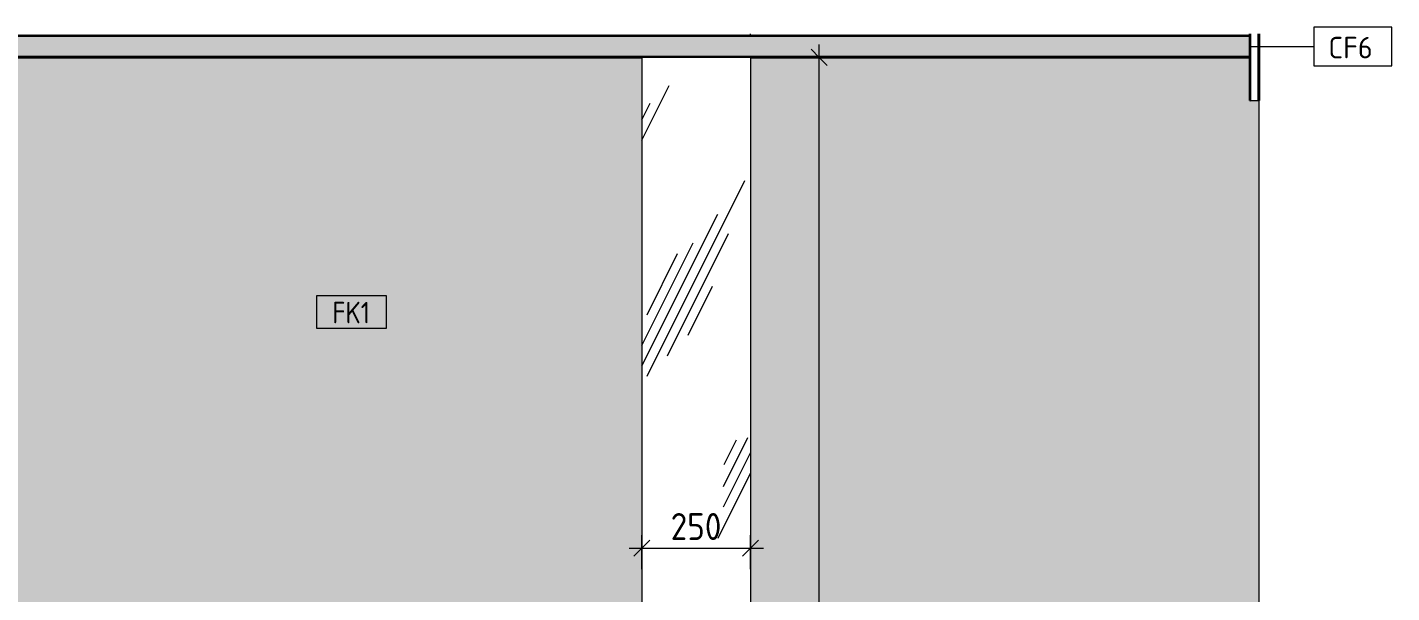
# Model space of a CAD drawing. Header units: millimetres. Extents: x 855 to 103073, y -1987 to 27400.
# Drawn here: x 80275 to 83445, y 2157 to 3470 of the extents above; entities that cross this region are included whole.
import ezdxf

# ---------------------------------------------------------------- set-up
doc = ezdxf.new("R2010")
doc.units = ezdxf.units.MM
for name, color, linetype, lineweight in [('A-ANNO-DIMS', 7, 'Continuous', 9), ('A-ANNO-DIMS-25', 7, 'Continuous', 9), ('A-CLNG-IDEN', 7, 'Continuous', 9), ('A-DETL', 7, 'Continuous', 9), ('A-WALL-IDEN', 7, 'Continuous', 9), ('A-WALL-PATT', 7, 'Continuous', 9), ('I-WALL', 7, 'Continuous', 9)]:
    doc.layers.add(name, color=color, linetype=linetype, lineweight=lineweight)
for name, color, linetype, lineweight, true_color in [('A-CLNG-1', 7, 'Continuous', 9, 0x787878), ('A-CLNG-FNSH-1', 7, 'Continuous', 30, 0x3c3c3c), ('A-DETL-GENF-3', 9, 'Continuous', 9, 0x808080), ('A-WALL-5', 7, 'Continuous', 40, 0x3c3c3c), ('A-WALL-FNSH-1', 7, 'Continuous', 30, 0x3c3c3c)]:
    doc.layers.add(name, color=color, linetype=linetype, lineweight=lineweight, true_color=true_color)
doc.styles.add('GOST Common_4', font='GOST_Common.ttf', dxfattribs={"height": 50})
doc.styles.add('GOST Common_5', font='GOST_Common.ttf', dxfattribs={"width": 0.9, "height": 50})
doc.styles.add('ISOCPEUR_1', font='isocpeur.ttf', dxfattribs={"width": 0.9, "height": 62.5})
doc.dimstyles.new('ISO-2_5_0_9К_БОЛЬШОЙ', dxfattribs={"dimscale": 304.8, "dimtxt": 62.248823, "dimasz": 0.123031, "dimexe": 0.098425, "dimexo": 0.246063, "dimgap": 0, "dimtad": 1, "dimdec": 0, "dimrnd": 10, "dimzin": 0, "dimdsep": 46, "dimtxsty": 'ISOCPEUR_1', "dimblk1": 'OBLIQUE', "dimblk2": 'OBLIQUE', "dimsah": 1, "dimcen": 0.09, "dimdle": 0.098425, "dimazin": 0, "dimtfac": 1, "dimtdec": 4, "dimtix": 1, "dimtmove": 0, "dimatfit": 3, "dimfxl": 1, "dimtvp": 1, "dimtolj": 1, "dimtzin": 0, "dimarcsym": 2})

# ---------------------------------------------------------------- blocks, each defined once
blk = doc.blocks.new('М_потолков - Марка_ Имя типа-25382930-Развертка 1_02-5')
at = {"layer": 'A-CLNG-IDEN'}
for p, q in [((199, 3469.7), (17.8, 3469.7)), ((17.8, 3469.7), (17.8, 3380.3)), ((199, 3380.3), (199, 3469.7)), ((17.8, 3380.3), (199, 3380.3))]:
    blk.add_line(p, q, dxfattribs=at)
blk = doc.blocks.new('М_стена_0001 - Типоразмер_без рамки-25382661-Развертка 1_02-5')
at = {"layer": 'A-WALL-IDEN'}
for p, q in [((-12114, 3266.4), (-12277.2, 3266.4)), ((-12277.2, 3266.4), (-12277.2, 3191.4)), ((-12114, 3191.4), (-12114, 3266.4)), ((-12277.2, 3191.4), (-12114, 3191.4))]:
    blk.add_line(p, q, dxfattribs=at)
blk = doc.blocks.new('DIMBLOCK96-Развертка 1_02-5')
at = {"layer": 'A-ANNO-DIMS-25'}
for p, q in [((81703.2, 2211.8), (81703.2, 2290.2)), ((81955.4, 2211.8), (81955.4, 2290.2)), ((81673.2, 2260.2), (81985.4, 2260.2)), ((81703.2, 2260.2), (81703.2, 2211.8)), ((81955.4, 2260.2), (81955.4, 2211.8))]:
    blk.add_line(p, q, dxfattribs=at)
at = {"layer": 'A-ANNO-DIMS-25', "lineweight": 20}
for p, q in [((81703.2, 2260.2), (81684.4, 2241.5)), ((81703.2, 2260.2), (81721.9, 2279)), ((81955.4, 2260.2), (81936.7, 2241.5)), ((81955.4, 2260.2), (81974.2, 2279))]:
    blk.add_line(p, q, dxfattribs=at)
at = {"layer": 'A-ANNO-DIMS-25', "color": 0, "insert": (81770, 2341.9), "char_height": 62.5, "width": 142.215, "attachment_point": 1, "line_spacing_factor": 1.149209, "style": 'ISOCPEUR_1'}
blk.add_mtext('250', dxfattribs=at)
blk = doc.blocks.new('_Oblique')
at = {"color": 0, "linetype": 'ByBlock', "lineweight": -2}
blk.add_line((-0.5, -0.5), (0.5, 0.5), dxfattribs=at)
blk = doc.blocks.new('DIMBLOCK97-Развертка 1_02-5')
at = {"layer": 'A-ANNO-DIMS-25'}
for p, q in [((82115, 70), (82115, 3430)), ((82163.5, 3400), (82085, 3400)), ((82115, 3400), (82163.5, 3400)), ((82031.4, 100), (82145, 100)), ((82115, 100), (82031.4, 100))]:
    blk.add_line(p, q, dxfattribs=at)
at = {"layer": 'A-ANNO-DIMS-25', "lineweight": 20}
for p, q in [((82115, 3400), (82096.3, 3418.8)), ((82115, 3400), (82133.8, 3381.2)), ((82115, 100), (82096.3, 118.7)), ((82115, 100), (82133.8, 81.2))]:
    blk.add_line(p, q, dxfattribs=at)
at = {"layer": 'A-ANNO-DIMS-25', "color": 0, "insert": (82033.4, 1671), "char_height": 62.5, "width": 189.619, "attachment_point": 1, "rotation": 90, "line_spacing_factor": 1.149209, "style": 'ISOCPEUR_1'}
blk.add_mtext('3300', dxfattribs=at)

msp = doc.modelspace()

# ---------------------------------------------------------------- hatches: boundary and pattern name
at = {"layer": 'A-CLNG-1'}
msp.add_hatch(color=256, dxfattribs=at).paths.add_polyline_path([(82515.2, 3400), (83116.4, 3400), (83116.4, 3450), (63256.4, 3450), (63256.4, 3400), (82230.6, 3400)])
at = {"layer": 'A-DETL-GENF-3'}
h = msp.add_hatch(dxfattribs=at)
h.set_pattern_fill('FP_53', color=256, style=0, pattern_type=2)
h.set_pattern_definition([(63.435, (83309.9, 31.75), (-255.58, 766.75), [317.5, -190.5, 317.5, -190.5, -403.9]), (63.435, (83309.9, 31.75), (-255.58, 766.75), [-1016, 127, -276.9]), (63.435, (83294.03, 47.6), (-255.58, 766.75), [254, -317.5, 190.5, -190.5, -467.4]), (63.435, (83294.03, 47.6), (-255.58, 766.75), [-952.5, 222.25, -245.15]), (63.435, (83294.03, 95.25), (-255.58, 766.75), [190.5, -381, 127, -190.5, -530.9]), (63.435, (83294.03, 95.25), (-255.58, 766.75), [-889, 285.75, -245.15]), (63.435, (83341.66, 47.6), (-255.58, 766.75), [190.5, -381, 158.75, -6404.65]), (63.435, (83389.3, 95.25), (-255.58, 766.75), [95.25, -476.25, 63.5, -6499.9]), (63.435, (83309.9, 174.6), (-255.58, 766.75), [63.5, -476.25, 63.5, -254, -562.65]), (63.435, (83309.9, 174.6), (-255.58, 766.75), [-857.25, 158.75, -403.9]), (63.435, (83595.66, 127), (-255.58, 766.75), [317.5, -476.25, 381, -251.5]), (63.435, (83595.66, 79.4), (-255.58, 766.75), [444.5, -317.5, 476.25, -188]), (63.435, (83627.4, 95.25), (-255.58, 766.75), [508, -254, 381, -276.9]), (63.435, (83675.03, 142.9), (-255.58, 766.75), [317.5, -444.5, 254, -403.9]), (63.435, (83627.4, 238.1), (-255.58, 766.75), [158.75, -635, 190.5, -435.65]), (63.435, (83722.66, 190.5), (-255.58, 766.75), [127, -635, 127, -530.9])])
h.paths.add_polyline_path([(81860.6, 100), (81956.4, 100), (81956.4, 3400), (81703.2, 3400), (81703.2, 100)])
at = {"layer": 'A-WALL-PATT'}
h = msp.add_hatch(color=256, dxfattribs=at)
h.paths.add_polyline_path([(81703.2, 0), (81703.2, 3400), (80234.4, 3400), (80234.4, 100), (80253.2, 100), (80253.2, 0), (80278.2, 0), (80278.2, 2099.9), (81678.2, 2099.9), (81678.4, 0)])
h.paths.add_polyline_path([(79516.4, 100), (79534.4, 100), (79534.4, 3400), (79516.4, 3400), (79516.4, 215.4)])
h.paths.add_polyline_path([(79516.4, 3450), (81955.4, 3450), (81955.4, 3454.2), (79516.4, 3454.2)])
for points in [[(81956.4, 3450), (81956.4, 3454.2), (81955.4, 3454.2), (81955.4, 3450)], [(83116.4, 800), (83136.4, 800), (83136.4, 3300), (83116.4, 3300), (83116.4, 857.4)]]:
    msp.add_hatch(color=256, dxfattribs=at).paths.add_polyline_path(points)
h = msp.add_hatch(color=256, dxfattribs=at)
h.paths.add_polyline_path([(83115.4, 0), (83115.4, 725), (82776.4, 725), (82776.4, 0), (82981.1, 0)])
h.paths.add_polyline_path([(82686.4, 100), (82700.4, 100), (82700.4, 800), (83116.4, 800), (83116.4, 3300), (83115.4, 3300), (83115.4, 3400), (81956.4, 3400), (81956.4, 100), (82515.2, 100)])
h.paths.add_polyline_path([(82856.4, 130), (82856.4, 630), (82874.4, 630), (82874.4, 612.5), (82920.4, 612.5), (82920.4, 630), (82938.4, 630), (82938.4, 612.5), (83002.4, 612.5), (83002.4, 630), (83020.4, 630), (83020.4, 130), (83002.4, 130), (83002.4, 147.5), (82938.4, 147.5), (82938.4, 130), (82920.4, 130), (82920.4, 147.5), (82874.4, 147.5), (82874.4, 130), (82864.6, 130)])
h.paths.add_polyline_path([(82970.4, 162.5), (82972.3, 162.5), (83002.4, 162.5), (83002.4, 597.5), (82938.4, 597.5), (82938.4, 162.5), (82969, 162.5)])
h.paths.add_polyline_path([(82903.5, 162.5), (82920.4, 162.5), (82920.4, 597.5), (82874.4, 597.5), (82874.4, 162.5)])
h.paths.add_polyline_path([(82213.2, 3450), (83115.4, 3450), (83115.4, 3454.2), (81956.4, 3454.2), (81956.4, 3450), (82123.1, 3450)])

# ---------------------------------------------------------------- linework, layer by layer
at = {"layer": 'A-CLNG-FNSH-1'}
for p, q in [((83116.4, 3450), (63256.4, 3450)), ((83116.4, 3401), (63256.4, 3401)), ((80234.4, 3400), (81703.2, 3400)), ((81956.4, 3400), (83116.4, 3400))]:
    msp.add_line(p, q, dxfattribs=at)
at = {"layer": 'A-CLNG-IDEN'}
msp.add_line((83116.4, 3425), (83264.2, 3425), dxfattribs=at)
at = {"layer": 'A-DETL'}
for p, q in [((81956.4, 3400), (81703.2, 3400)), ((81703.2, 3400), (81703.2, 100)), ((81956.4, 100), (81956.4, 3400))]:
    msp.add_line(p, q, dxfattribs=at)
at = {"layer": 'A-WALL-5'}
for p in [(83136.4, 3454.2), (83136.4, 3300)]:
    msp.add_line(p, (83136.4, 3300), dxfattribs=at)
at = {"layer": 'A-WALL-FNSH-1'}
for p, q in [((83115.4, 3454.2), (83115.4, 3300)), ((83116.4, 3300), (83116.4, 3454.2)), ((83115.4, 3300), (83116.4, 3300))]:
    msp.add_line(p, q, dxfattribs=at)
at = {"layer": 'I-WALL'}
for p, q in [((81955.4, 3450), (81955.4, 3454.2)), ((83116.4, 3300), (83136.4, 3300)), ((83136.4, 3300), (83136.4, 800))]:
    msp.add_line(p, q, dxfattribs=at)

# ---------------------------------------------------------------- block references
at = {"layer": 'A-CLNG-IDEN'}
msp.add_blockref('М_потолков - Марка_ Имя типа-25382930-Развертка 1_02-5', (83246.4, 0), dxfattribs=at)
at = {"layer": 'A-WALL-IDEN'}
msp.add_blockref('М_стена_0001 - Типоразмер_без рамки-25382661-Развертка 1_02-5', (93224.1, -420.4), dxfattribs=at)

# ---------------------------------------------------------------- texts
at = {"layer": 'A-CLNG-IDEN', "insert": (83298.3, 3447.6), "char_height": 50, "width": 132.278, "attachment_point": 1, "style": 'GOST Common_4'}
msp.add_mtext('CF6', dxfattribs=at)
at = {"layer": 'A-WALL-IDEN', "insert": (80983.7, 2832.4), "char_height": 50, "width": 111.835, "attachment_point": 1, "style": 'GOST Common_5'}
msp.add_mtext('FK1', dxfattribs=at)

# ---------------------------------------------------------------- dimensions: what is measured, and where the dimension line sits
at = {"layer": 'A-ANNO-DIMS'}
dim = msp.add_linear_dim(base=(82115, 3400), p1=(81956.4, 100), p2=(82088.5, 3400), angle=90, dimstyle='ISO-2_5_0_9К_БОЛЬШОЙ', override={"dimpost": '<>', "dimfxl": 3302.643815}, dxfattribs=at)
dim.commit()
dim.dimension.update_dxf_attribs({"geometry": 'DIMBLOCK97-Развертка 1_02-5', "text_midpoint": (82083.8, 1750)})
dim = msp.add_linear_dim(base=(81955.4, 2260.2), p1=(81703.2, 2286.8), p2=(81955.4, 2286.8), dimstyle='ISO-2_5_0_9К_БОЛЬШОЙ', override={"dimpost": '<>', "dimfxl": 252.217864}, dxfattribs=at)
dim.commit()
dim.dimension.update_dxf_attribs({"geometry": 'DIMBLOCK96-Развертка 1_02-5', "text_midpoint": (81829.3, 2291.5)})

doc.saveas('drawing.dxf')
